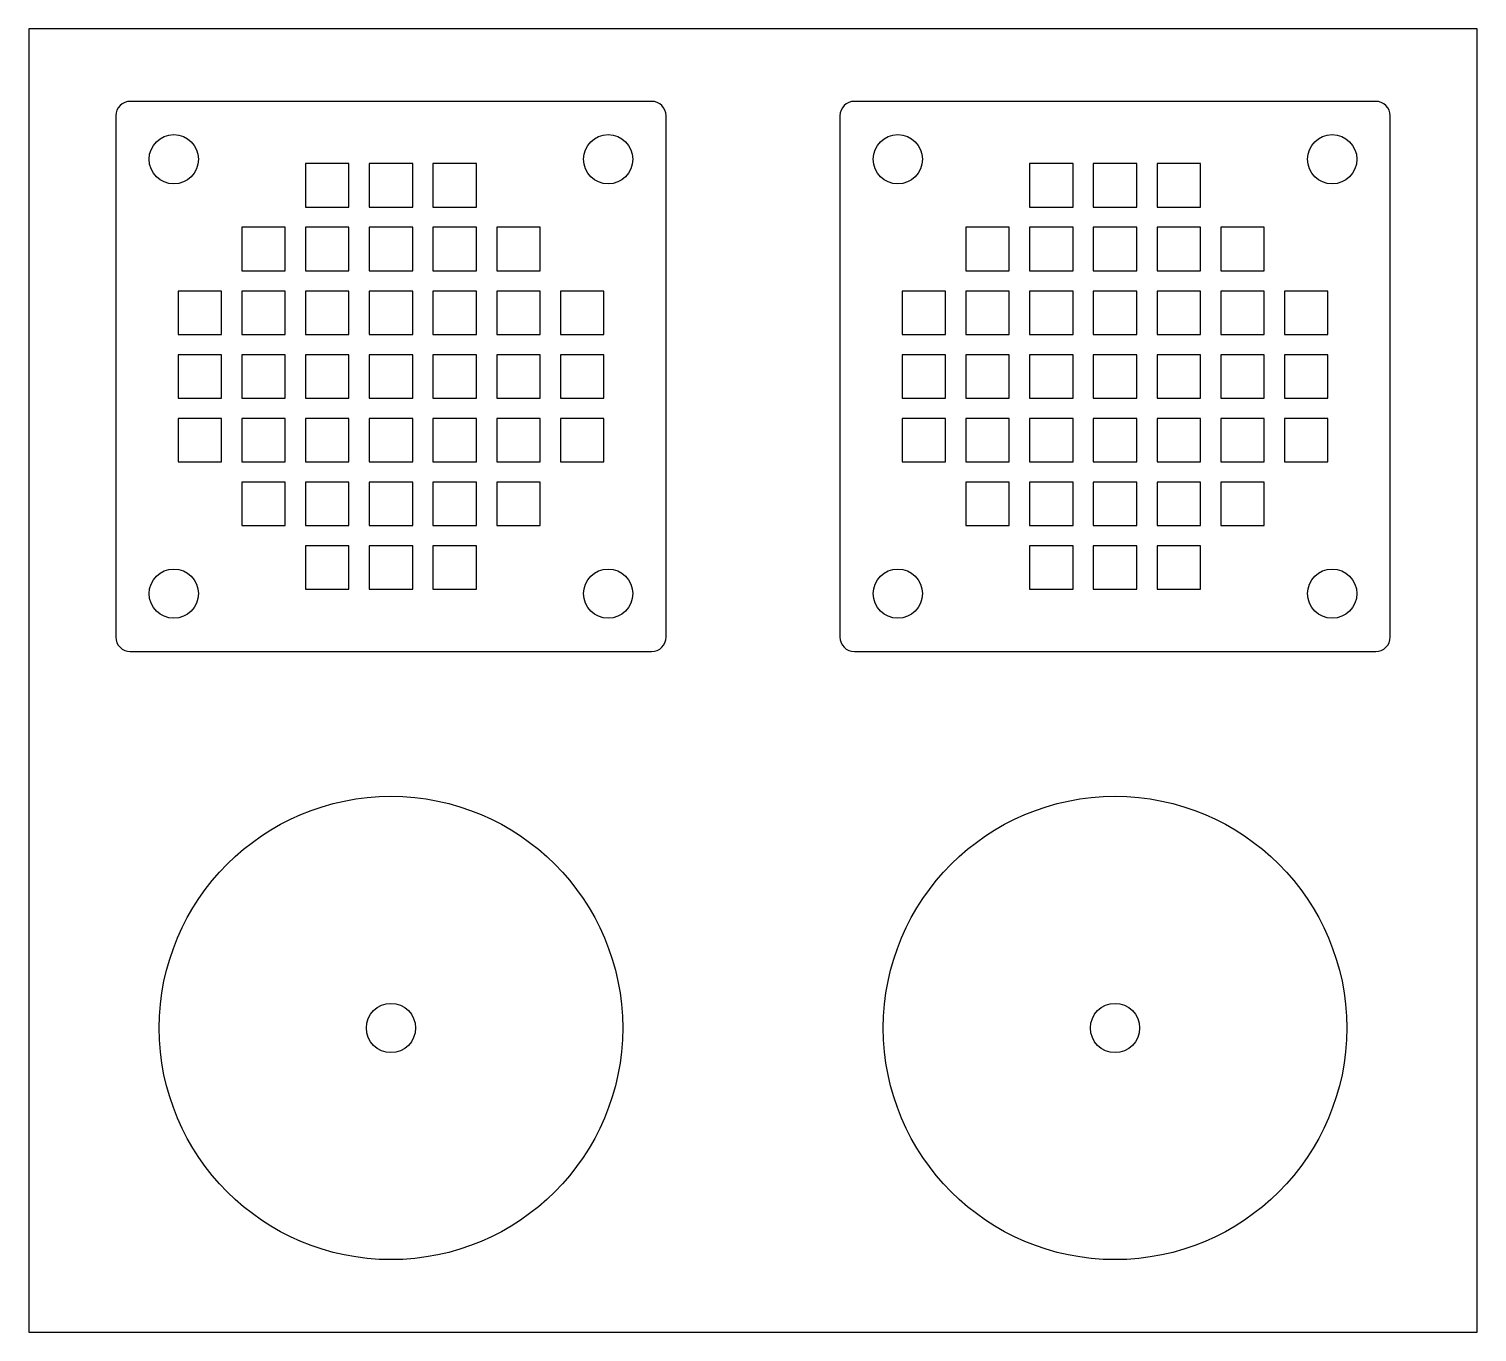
# Model space of a CAD drawing. Header units: millimetres. Extents: x -50 to 50, y -45 to 45.
import ezdxf

# ---------------------------------------------------------------- set-up
doc = ezdxf.new("R2010")
doc.units = ezdxf.units.MM

msp = doc.modelspace()

# ---------------------------------------------------------------- linework, layer by layer
at = {"layer": 'CUT'}
for p, q in [((50, 45), (-50, 45)), ((-50, 45), (-50, -45)), ((50, -45), (50, 45)), ((-7, 40), (-43, 40)), ((43, 40), (7, 40)), ((-44, 39), (-44, 3)), ((-6, 3), (-6, 39)), ((6, 39), (6, 3)), ((44, 3), (44, 39)), ((-27.9, 35.7), (-30.9, 35.7)), ((-30.9, 35.7), (-30.9, 32.7)), ((-27.9, 32.7), (-27.9, 35.7)), ((-23.5, 35.7), (-26.5, 35.7)), ((-26.5, 35.7), (-26.5, 32.7)), ((-23.5, 32.7), (-23.5, 35.7)), ((-19.1, 35.7), (-22.1, 35.7)), ((-22.1, 35.7), (-22.1, 32.7)), ((-19.1, 32.7), (-19.1, 35.7)), ((22.1, 35.7), (19.1, 35.7)), ((19.1, 35.7), (19.1, 32.7)), ((22.1, 32.7), (22.1, 35.7)), ((26.5, 35.7), (23.5, 35.7)), ((23.5, 35.7), (23.5, 32.7)), ((26.5, 32.7), (26.5, 35.7)), ((30.9, 35.7), (27.9, 35.7)), ((27.9, 35.7), (27.9, 32.7)), ((30.9, 32.7), (30.9, 35.7)), ((-30.9, 32.7), (-27.9, 32.7)), ((-26.5, 32.7), (-23.5, 32.7)), ((-22.1, 32.7), (-19.1, 32.7)), ((19.1, 32.7), (22.1, 32.7)), ((23.5, 32.7), (26.5, 32.7)), ((27.9, 32.7), (30.9, 32.7)), ((-32.3, 31.3), (-35.3, 31.3)), ((-35.3, 31.3), (-35.3, 28.3)), ((-32.3, 28.3), (-32.3, 31.3)), ((-27.9, 31.3), (-30.9, 31.3)), ((-30.9, 31.3), (-30.9, 28.3)), ((-27.9, 28.3), (-27.9, 31.3)), ((-23.5, 31.3), (-26.5, 31.3)), ((-26.5, 31.3), (-26.5, 28.3)), ((-23.5, 28.3), (-23.5, 31.3)), ((-19.1, 31.3), (-22.1, 31.3)), ((-22.1, 31.3), (-22.1, 28.3)), ((-19.1, 28.3), (-19.1, 31.3)), ((-14.7, 31.3), (-17.7, 31.3)), ((-17.7, 31.3), (-17.7, 28.3)), ((-14.7, 28.3), (-14.7, 31.3)), ((17.7, 31.3), (14.7, 31.3)), ((14.7, 31.3), (14.7, 28.3)), ((17.7, 28.3), (17.7, 31.3)), ((22.1, 31.3), (19.1, 31.3)), ((19.1, 31.3), (19.1, 28.3)), ((22.1, 28.3), (22.1, 31.3)), ((26.5, 31.3), (23.5, 31.3)), ((23.5, 31.3), (23.5, 28.3)), ((26.5, 28.3), (26.5, 31.3)), ((30.9, 31.3), (27.9, 31.3)), ((27.9, 31.3), (27.9, 28.3)), ((30.9, 28.3), (30.9, 31.3)), ((35.3, 31.3), (32.3, 31.3)), ((32.3, 31.3), (32.3, 28.3)), ((35.3, 28.3), (35.3, 31.3)), ((-35.3, 28.3), (-32.3, 28.3)), ((-30.9, 28.3), (-27.9, 28.3)), ((-26.5, 28.3), (-23.5, 28.3)), ((-22.1, 28.3), (-19.1, 28.3)), ((-17.7, 28.3), (-14.7, 28.3)), ((14.7, 28.3), (17.7, 28.3)), ((19.1, 28.3), (22.1, 28.3)), ((23.5, 28.3), (26.5, 28.3)), ((27.9, 28.3), (30.9, 28.3)), ((32.3, 28.3), (35.3, 28.3)), ((-36.7, 26.9), (-39.7, 26.9)), ((-39.7, 26.9), (-39.7, 23.9)), ((-36.7, 23.9), (-36.7, 26.9)), ((-32.3, 26.9), (-35.3, 26.9)), ((-35.3, 26.9), (-35.3, 23.9)), ((-32.3, 23.9), (-32.3, 26.9)), ((-27.9, 26.9), (-30.9, 26.9)), ((-30.9, 26.9), (-30.9, 23.9)), ((-27.9, 23.9), (-27.9, 26.9)), ((-23.5, 26.9), (-26.5, 26.9)), ((-26.5, 26.9), (-26.5, 23.9)), ((-23.5, 23.9), (-23.5, 26.9)), ((-19.1, 26.9), (-22.1, 26.9)), ((-22.1, 26.9), (-22.1, 23.9)), ((-19.1, 23.9), (-19.1, 26.9)), ((-14.7, 26.9), (-17.7, 26.9)), ((-17.7, 26.9), (-17.7, 23.9)), ((-14.7, 23.9), (-14.7, 26.9)), ((-10.3, 26.9), (-13.3, 26.9)), ((-13.3, 26.9), (-13.3, 23.9)), ((-10.3, 23.9), (-10.3, 26.9)), ((13.3, 26.9), (10.3, 26.9)), ((10.3, 26.9), (10.3, 23.9)), ((13.3, 23.9), (13.3, 26.9)), ((17.7, 26.9), (14.7, 26.9)), ((14.7, 26.9), (14.7, 23.9)), ((17.7, 23.9), (17.7, 26.9)), ((22.1, 26.9), (19.1, 26.9)), ((19.1, 26.9), (19.1, 23.9)), ((22.1, 23.9), (22.1, 26.9)), ((26.5, 26.9), (23.5, 26.9)), ((23.5, 26.9), (23.5, 23.9)), ((26.5, 23.9), (26.5, 26.9)), ((30.9, 26.9), (27.9, 26.9)), ((27.9, 26.9), (27.9, 23.9)), ((30.9, 23.9), (30.9, 26.9)), ((35.3, 26.9), (32.3, 26.9)), ((32.3, 26.9), (32.3, 23.9)), ((35.3, 23.9), (35.3, 26.9)), ((39.7, 26.9), (36.7, 26.9)), ((36.7, 26.9), (36.7, 23.9)), ((39.7, 23.9), (39.7, 26.9)), ((-39.7, 23.9), (-36.7, 23.9)), ((-35.3, 23.9), (-32.3, 23.9)), ((-30.9, 23.9), (-27.9, 23.9)), ((-26.5, 23.9), (-23.5, 23.9)), ((-22.1, 23.9), (-19.1, 23.9)), ((-17.7, 23.9), (-14.7, 23.9)), ((-13.3, 23.9), (-10.3, 23.9)), ((10.3, 23.9), (13.3, 23.9)), ((14.7, 23.9), (17.7, 23.9)), ((19.1, 23.9), (22.1, 23.9)), ((23.5, 23.9), (26.5, 23.9)), ((27.9, 23.9), (30.9, 23.9)), ((32.3, 23.9), (35.3, 23.9)), ((36.7, 23.9), (39.7, 23.9)), ((-36.7, 22.5), (-39.7, 22.5)), ((-39.7, 22.5), (-39.7, 19.5)), ((-36.7, 19.5), (-36.7, 22.5)), ((-32.3, 22.5), (-35.3, 22.5)), ((-35.3, 22.5), (-35.3, 19.5)), ((-32.3, 19.5), (-32.3, 22.5)), ((-27.9, 22.5), (-30.9, 22.5)), ((-30.9, 22.5), (-30.9, 19.5)), ((-27.9, 19.5), (-27.9, 22.5)), ((-23.5, 22.5), (-26.5, 22.5)), ((-26.5, 22.5), (-26.5, 19.5)), ((-23.5, 19.5), (-23.5, 22.5)), ((-19.1, 22.5), (-22.1, 22.5)), ((-22.1, 22.5), (-22.1, 19.5)), ((-19.1, 19.5), (-19.1, 22.5)), ((-14.7, 22.5), (-17.7, 22.5)), ((-17.7, 22.5), (-17.7, 19.5)), ((-14.7, 19.5), (-14.7, 22.5)), ((-10.3, 22.5), (-13.3, 22.5)), ((-13.3, 22.5), (-13.3, 19.5)), ((-10.3, 19.5), (-10.3, 22.5)), ((13.3, 22.5), (10.3, 22.5)), ((10.3, 22.5), (10.3, 19.5)), ((13.3, 19.5), (13.3, 22.5)), ((17.7, 22.5), (14.7, 22.5)), ((14.7, 22.5), (14.7, 19.5)), ((17.7, 19.5), (17.7, 22.5)), ((22.1, 22.5), (19.1, 22.5)), ((19.1, 22.5), (19.1, 19.5)), ((22.1, 19.5), (22.1, 22.5)), ((26.5, 22.5), (23.5, 22.5)), ((23.5, 22.5), (23.5, 19.5)), ((26.5, 19.5), (26.5, 22.5)), ((30.9, 22.5), (27.9, 22.5)), ((27.9, 22.5), (27.9, 19.5)), ((30.9, 19.5), (30.9, 22.5)), ((35.3, 22.5), (32.3, 22.5)), ((32.3, 22.5), (32.3, 19.5)), ((35.3, 19.5), (35.3, 22.5)), ((39.7, 22.5), (36.7, 22.5)), ((36.7, 22.5), (36.7, 19.5)), ((39.7, 19.5), (39.7, 22.5)), ((-39.7, 19.5), (-36.7, 19.5)), ((-35.3, 19.5), (-32.3, 19.5)), ((-30.9, 19.5), (-27.9, 19.5)), ((-26.5, 19.5), (-23.5, 19.5)), ((-22.1, 19.5), (-19.1, 19.5)), ((-17.7, 19.5), (-14.7, 19.5)), ((-13.3, 19.5), (-10.3, 19.5)), ((10.3, 19.5), (13.3, 19.5)), ((14.7, 19.5), (17.7, 19.5)), ((19.1, 19.5), (22.1, 19.5)), ((23.5, 19.5), (26.5, 19.5)), ((27.9, 19.5), (30.9, 19.5)), ((32.3, 19.5), (35.3, 19.5)), ((36.7, 19.5), (39.7, 19.5)), ((-36.7, 18.1), (-39.7, 18.1)), ((-39.7, 18.1), (-39.7, 15.1)), ((-36.7, 15.1), (-36.7, 18.1)), ((-32.3, 18.1), (-35.3, 18.1)), ((-35.3, 18.1), (-35.3, 15.1)), ((-32.3, 15.1), (-32.3, 18.1)), ((-27.9, 18.1), (-30.9, 18.1)), ((-30.9, 18.1), (-30.9, 15.1)), ((-27.9, 15.1), (-27.9, 18.1)), ((-23.5, 18.1), (-26.5, 18.1)), ((-26.5, 18.1), (-26.5, 15.1)), ((-23.5, 15.1), (-23.5, 18.1)), ((-19.1, 18.1), (-22.1, 18.1)), ((-22.1, 18.1), (-22.1, 15.1)), ((-19.1, 15.1), (-19.1, 18.1)), ((-14.7, 18.1), (-17.7, 18.1)), ((-17.7, 18.1), (-17.7, 15.1)), ((-14.7, 15.1), (-14.7, 18.1)), ((-10.3, 18.1), (-13.3, 18.1)), ((-13.3, 18.1), (-13.3, 15.1)), ((-10.3, 15.1), (-10.3, 18.1)), ((13.3, 18.1), (10.3, 18.1)), ((10.3, 18.1), (10.3, 15.1)), ((13.3, 15.1), (13.3, 18.1)), ((17.7, 18.1), (14.7, 18.1)), ((14.7, 18.1), (14.7, 15.1)), ((17.7, 15.1), (17.7, 18.1)), ((22.1, 18.1), (19.1, 18.1)), ((19.1, 18.1), (19.1, 15.1)), ((22.1, 15.1), (22.1, 18.1)), ((26.5, 18.1), (23.5, 18.1)), ((23.5, 18.1), (23.5, 15.1)), ((26.5, 15.1), (26.5, 18.1)), ((30.9, 18.1), (27.9, 18.1)), ((27.9, 18.1), (27.9, 15.1)), ((30.9, 15.1), (30.9, 18.1)), ((35.3, 18.1), (32.3, 18.1)), ((32.3, 18.1), (32.3, 15.1)), ((35.3, 15.1), (35.3, 18.1)), ((39.7, 18.1), (36.7, 18.1)), ((36.7, 18.1), (36.7, 15.1)), ((39.7, 15.1), (39.7, 18.1)), ((-39.7, 15.1), (-36.7, 15.1)), ((-35.3, 15.1), (-32.3, 15.1)), ((-30.9, 15.1), (-27.9, 15.1)), ((-26.5, 15.1), (-23.5, 15.1)), ((-22.1, 15.1), (-19.1, 15.1)), ((-17.7, 15.1), (-14.7, 15.1)), ((-13.3, 15.1), (-10.3, 15.1)), ((10.3, 15.1), (13.3, 15.1)), ((14.7, 15.1), (17.7, 15.1)), ((19.1, 15.1), (22.1, 15.1)), ((23.5, 15.1), (26.5, 15.1)), ((27.9, 15.1), (30.9, 15.1)), ((32.3, 15.1), (35.3, 15.1)), ((36.7, 15.1), (39.7, 15.1)), ((-32.3, 13.7), (-35.3, 13.7)), ((-35.3, 13.7), (-35.3, 10.7)), ((-32.3, 10.7), (-32.3, 13.7)), ((-27.9, 13.7), (-30.9, 13.7)), ((-30.9, 13.7), (-30.9, 10.7)), ((-27.9, 10.7), (-27.9, 13.7)), ((-23.5, 13.7), (-26.5, 13.7)), ((-26.5, 13.7), (-26.5, 10.7)), ((-23.5, 10.7), (-23.5, 13.7)), ((-19.1, 13.7), (-22.1, 13.7)), ((-22.1, 13.7), (-22.1, 10.7)), ((-19.1, 10.7), (-19.1, 13.7)), ((-14.7, 13.7), (-17.7, 13.7)), ((-17.7, 13.7), (-17.7, 10.7)), ((-14.7, 10.7), (-14.7, 13.7)), ((17.7, 13.7), (14.7, 13.7)), ((14.7, 13.7), (14.7, 10.7)), ((17.7, 10.7), (17.7, 13.7)), ((22.1, 13.7), (19.1, 13.7)), ((19.1, 13.7), (19.1, 10.7)), ((22.1, 10.7), (22.1, 13.7)), ((26.5, 13.7), (23.5, 13.7)), ((23.5, 13.7), (23.5, 10.7)), ((26.5, 10.7), (26.5, 13.7)), ((30.9, 13.7), (27.9, 13.7)), ((27.9, 13.7), (27.9, 10.7)), ((30.9, 10.7), (30.9, 13.7)), ((35.3, 13.7), (32.3, 13.7)), ((32.3, 13.7), (32.3, 10.7)), ((35.3, 10.7), (35.3, 13.7)), ((-35.3, 10.7), (-32.3, 10.7)), ((-30.9, 10.7), (-27.9, 10.7)), ((-26.5, 10.7), (-23.5, 10.7)), ((-22.1, 10.7), (-19.1, 10.7)), ((-17.7, 10.7), (-14.7, 10.7)), ((14.7, 10.7), (17.7, 10.7)), ((19.1, 10.7), (22.1, 10.7)), ((23.5, 10.7), (26.5, 10.7)), ((27.9, 10.7), (30.9, 10.7)), ((32.3, 10.7), (35.3, 10.7)), ((-27.9, 9.3), (-30.9, 9.3)), ((-30.9, 9.3), (-30.9, 6.3)), ((-27.9, 6.3), (-27.9, 9.3)), ((-23.5, 9.3), (-26.5, 9.3)), ((-26.5, 9.3), (-26.5, 6.3)), ((-23.5, 6.3), (-23.5, 9.3)), ((-19.1, 9.3), (-22.1, 9.3)), ((-22.1, 9.3), (-22.1, 6.3)), ((-19.1, 6.3), (-19.1, 9.3)), ((22.1, 9.3), (19.1, 9.3)), ((19.1, 9.3), (19.1, 6.3)), ((22.1, 6.3), (22.1, 9.3)), ((26.5, 9.3), (23.5, 9.3)), ((23.5, 9.3), (23.5, 6.3)), ((26.5, 6.3), (26.5, 9.3)), ((30.9, 9.3), (27.9, 9.3)), ((27.9, 9.3), (27.9, 6.3)), ((30.9, 6.3), (30.9, 9.3)), ((-30.9, 6.3), (-27.9, 6.3)), ((-26.5, 6.3), (-23.5, 6.3)), ((-22.1, 6.3), (-19.1, 6.3)), ((19.1, 6.3), (22.1, 6.3)), ((23.5, 6.3), (26.5, 6.3)), ((27.9, 6.3), (30.9, 6.3)), ((-43, 2), (-7, 2)), ((7, 2), (43, 2)), ((-50, -45), (50, -45))]:
    msp.add_line(p, q, dxfattribs=at)
for centre, radius in [((-40, 36), 1.7), ((-10, 36), 1.7), ((10, 36), 1.7), ((40, 36), 1.7), ((-40, 6), 1.7), ((-10, 6), 1.7), ((10, 6), 1.7), ((40, 6), 1.7), ((-25, -24), 16), ((25, -24), 16), ((-25, -24), 1.7), ((25, -24), 1.7)]:
    msp.add_circle(centre, radius, dxfattribs=at)
for centre, start, end in [((-43, 39), 90, 180), ((-7, 39), 0, 90), ((7, 39), 90, 180), ((43, 39), 0, 90), ((-43, 3), 180, 270), ((-7, 3), 270, 360), ((7, 3), 180, 270), ((43, 3), 270, 360)]:
    msp.add_arc(centre, 1, start, end, dxfattribs=at)

doc.saveas('drawing.dxf')
